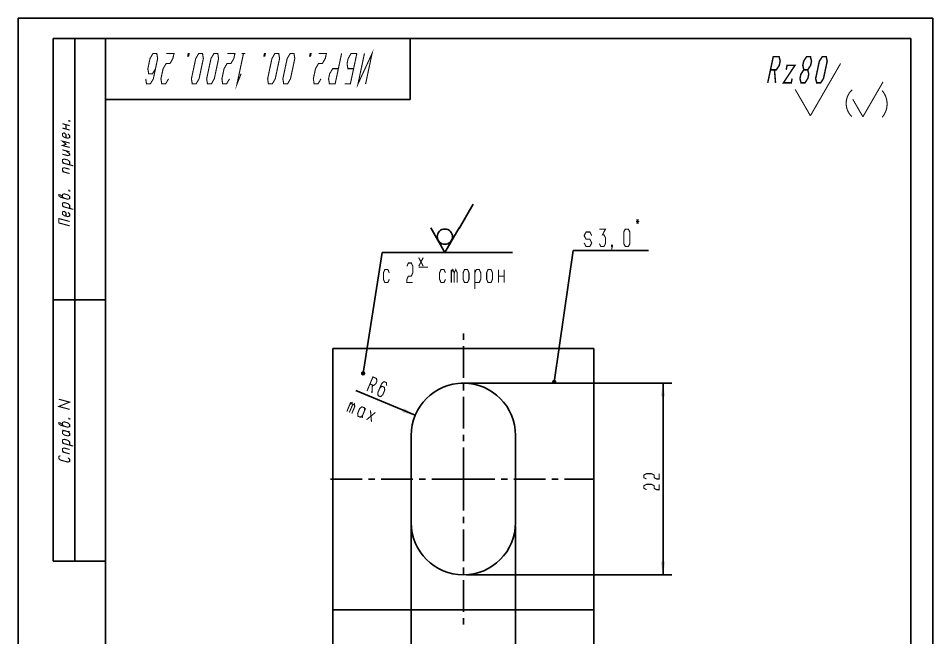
# Model space of a CAD drawing. Header units: millimetres. Extents: x 0 to 210, y 0 to 297.
# Drawn here: x 0 to 210, y 154.8 to 297 of the extents above; entities that cross this region are included whole.
import ezdxf

# ---------------------------------------------------------------- set-up
doc = ezdxf.new("R2010")
doc.units = ezdxf.units.MM
doc.header["$LTSCALE"] = 19.36
doc.linetypes.add('CENTER', pattern=[0.6, 0.375, -0.075, 0.075, -0.075])
doc.layers.get('0').update_dxf_attribs({"linetype": 'CONTINUOUS'})
for name, color, linetype in [('ALL_AXIS', 7, 'CONTINUOUS'), ('ALL_DIMENSIONS', 7, 'CONTINUOUS'), ('ALL_ROUND', 7, 'CONTINUOUS')]:
    doc.layers.add(name, color=color, linetype=linetype)
doc.styles.get("Standard").update_dxf_attribs({"font": 'txt', "width": 0.7})
doc.dimstyles.new('DIMSTYLE_1', dxfattribs={"dimtxt": 3.5, "dimasz": 3, "dimexe": 0.18, "dimexo": 0.0625, "dimgap": 0.09, "dimtad": 1, "dimlfac": 0.5, "dimdsep": 46, "dimtxsty": 'STANDARD', "dimblk": '_FILLED', "dimblk1": '_FILLED', "dimblk2": '_FILLED', "dimcen": 0.09, "dimadec": 0, "dimazin": 0, "dimtp": 0.2, "dimtm": 0.2, "dimtfac": 1, "dimtofl": 0, "dimtmove": 0, "dimatfit": 3, "dimldrblk": '_FILLED', "dimfxl": 1, "dimtolj": 1, "dimarcsym": 0})
doc.dimstyles.new('DIMSTYLE_2', dxfattribs={"dimtxt": 3.5, "dimasz": 3, "dimexe": 0.18, "dimexo": 0.0625, "dimgap": 0.09, "dimtad": 1, "dimdec": 5, "dimlfac": 0.5, "dimdsep": 46, "dimtxsty": 'STANDARD', "dimblk": '_FILLED', "dimblk1": '_FILLED', "dimblk2": '_FILLED', "dimcen": 0.09, "dimadec": 0, "dimazin": 0, "dimtp": 0.1, "dimtm": 0.1, "dimtfac": 1, "dimtdec": 5, "dimtofl": 0, "dimtmove": 0, "dimatfit": 3, "dimldrblk": '_FILLED', "dimfxl": 1, "dimtolj": 1, "dimarcsym": 0})

# ---------------------------------------------------------------- blocks, each defined once
blk = doc.blocks.new('_FILLED')
at = {"color": 0, "linetype": 'BYBLOCK'}
blk.add_solid([(0, 0), (-1, 0.167), (-1, -0.167)], dxfattribs=at)
blk = doc.blocks.new('*D0')
at = {"layer": 'ALL_DIMENSIONS', "color": 2, "linetype": 'CONTINUOUS'}
for p, q in [((72.21, 162.2), (72.21, 135.77)), ((132.21, 162.2), (132.21, 135.77)), ((72.21, 137.77), (102.21, 137.77)), ((132.21, 137.77), (102.21, 137.77))]:
    blk.add_line(p, q, dxfattribs=at)
at = {"layer": 'ALL_DIMENSIONS', "color": 2, "linetype": 'CONTINUOUS', "xscale": 3, "yscale": 3, "zscale": 3, "rotation": 180}
blk.add_blockref('_FILLED', (72.21, 137.77), dxfattribs=at)
at = {"layer": 'ALL_DIMENSIONS', "color": 2, "linetype": 'CONTINUOUS', "xscale": 3, "yscale": 3, "zscale": 3}
blk.add_blockref('_FILLED', (132.21, 137.77), dxfattribs=at)
blk = doc.blocks.new('*D1')
at = {"layer": 'ALL_DIMENSIONS', "color": 2, "linetype": 'CONTINUOUS'}
for p, q in [((90.21, 181.3), (90.21, 144.59)), ((114.21, 180.47), (114.21, 144.59)), ((90.21, 146.59), (102.21, 146.59)), ((114.21, 146.59), (102.21, 146.59))]:
    blk.add_line(p, q, dxfattribs=at)
at = {"layer": 'ALL_DIMENSIONS', "color": 2, "linetype": 'CONTINUOUS', "xscale": 3, "yscale": 3, "zscale": 3, "rotation": 180}
blk.add_blockref('_FILLED', (90.21, 146.59), dxfattribs=at)
at = {"layer": 'ALL_DIMENSIONS', "color": 2, "linetype": 'CONTINUOUS', "xscale": 3, "yscale": 3, "zscale": 3}
blk.add_blockref('_FILLED', (114.21, 146.59), dxfattribs=at)
blk = doc.blocks.new('*D2')
at = {"layer": 'ALL_DIMENSIONS', "color": 2, "linetype": 'CONTINUOUS'}
for p, q in [((101.71, 213.21), (150.06, 213.21)), ((148.06, 213.21), (148.06, 191.21)), ((148.06, 169.21), (148.06, 191.21)), ((102.96, 169.21), (150.06, 169.21))]:
    blk.add_line(p, q, dxfattribs=at)
at = {"layer": 'ALL_DIMENSIONS', "color": 2, "linetype": 'CONTINUOUS', "xscale": 3, "yscale": 3, "zscale": 3}
for p, rotation in [((148.06, 213.21), 90), ((148.06, 169.21), 270)]:
    blk.add_blockref('_FILLED', p, dxfattribs=dict(at, rotation=rotation))
blk = doc.blocks.new('*D3')
at = {"layer": 'ALL_DIMENSIONS', "color": 2, "linetype": 'CONTINUOUS'}
blk.add_line((91.14, 205.84), (77.49, 211.56), dxfattribs=at)
at = {"layer": 'ALL_DIMENSIONS', "color": 2, "linetype": 'CONTINUOUS', "xscale": 3, "yscale": 3, "zscale": 3, "rotation": 337.2946675515}
blk.add_blockref('_FILLED', (91.14, 205.84), dxfattribs=at)
blk = doc.blocks.new('C_2_X_CTOPOH_LISTA_BL0', base_point=(96.39, 235.15))
at = {"color": 2, "linetype": 'CONTINUOUS'}
for p, q in [((101.21, 248.72), (104.46, 254.34)), ((94.74, 248.86), (97.99, 243.23)), ((97.99, 243.23), (101.24, 248.86)), ((79.26, 215.96), (83.53, 243.23)), ((83.53, 243.23), (113.53, 243.23))]:
    blk.add_line(p, q, dxfattribs=at)
at = {"color": 2, "linetype": 'CONTINUOUS', "const_width": 0.25}
for points in [[(91.95, 240.06), (93, 242.06)], [(91.95, 242.06), (93, 240.06)], [(85.2, 238.56), (84.86, 239.31), (84.18, 239.31), (83.85, 238.56), (83.85, 237.06), (84.18, 236.31), (84.86, 236.31), (85.2, 237.06)], [(89.25, 240.06), (89.58, 240.81), (90.26, 240.81), (90.6, 240.06), (90.6, 238.56), (90.26, 237.81), (89.58, 237.81), (89.25, 237.06), (89.25, 236.31), (90.6, 236.31)], [(91.95, 239.83), (94.05, 239.83)], [(98.1, 238.56), (97.76, 239.31), (97.08, 239.31), (96.75, 238.56), (96.75, 237.06), (97.08, 236.31), (97.76, 236.31), (98.1, 237.06)], [(99.45, 238.56), (99.78, 239.31), (100.12, 238.56), (100.12, 236.31)], [(99.45, 236.31), (99.45, 239.31)], [(100.12, 238.56), (100.46, 239.31), (100.8, 238.56), (100.8, 236.31)], [(102.15, 237.06), (102.48, 236.31), (103.16, 236.31), (103.5, 237.06), (103.5, 238.56), (103.16, 239.31), (102.48, 239.31), (102.15, 238.56), (102.15, 237.06)], [(104.85, 234.81), (104.85, 239.31)], [(104.85, 236.31), (105.86, 236.31), (106.2, 237.06), (106.2, 238.56), (105.86, 239.31), (105.18, 239.31), (104.85, 238.56)], [(107.55, 237.06), (107.88, 236.31), (108.56, 236.31), (108.9, 237.06), (108.9, 238.56), (108.56, 239.31), (107.88, 239.31), (107.55, 238.56), (107.55, 237.06)], [(110.25, 236.31), (110.25, 239.31)], [(111.6, 239.31), (111.6, 236.31)], [(110.25, 237.81), (111.6, 237.81)]]:
    blk.add_lwpolyline(points, dxfattribs=at)
at = {"color": 2, "linetype": 'CONTINUOUS', "const_width": 0.5}
blk.add_lwpolyline([(78.93, 215.47, 1), (79.43, 215.47, 1)], format="xyb", close=True, dxfattribs=at)
at = {"color": 2, "linetype": 'CONTINUOUS'}
blk.add_circle((97.97, 246.86), 1.75, dxfattribs=at)
blk = doc.blocks.new('S_LIST_BL1', base_point=(133.95, 232.41))
at = {"color": 2, "linetype": 'CONTINUOUS'}
for p, q in [((123.16, 213.99), (127.44, 243.67)), ((127.44, 243.67), (144.74, 243.67))]:
    blk.add_line(p, q, dxfattribs=at)
at = {"color": 2, "linetype": 'CONTINUOUS', "const_width": 0.25}
for points in [[(141.85, 250.34), (142.6, 250.34)], [(142.03, 250.84), (142.41, 249.84)], [(142.41, 250.84), (142.03, 249.84)], [(129.95, 245.42), (130.38, 244.59), (131.26, 244.59), (131.7, 245.42), (131.26, 246.26), (130.38, 246.26), (129.95, 247.09), (130.38, 247.92), (131.26, 247.92), (131.7, 247.09)], [(133.45, 248.59), (134.85, 248.59), (134.15, 247.26), (134.5, 247.26), (134.85, 246.59), (134.85, 245.26), (134.5, 244.59), (133.8, 244.59), (133.45, 245.26)], [(139.4, 244.59), (139.05, 245.26), (139.05, 247.92), (139.4, 248.59), (140.1, 248.59), (140.45, 247.92), (140.45, 245.26), (140.1, 244.59), (139.4, 244.59)], [(136.42, 244.59), (136.25, 244.59), (136.25, 244.92), (136.42, 244.92), (136.42, 244.59), (136.25, 243.92)]]:
    blk.add_lwpolyline(points, dxfattribs=at)
at = {"color": 2, "linetype": 'CONTINUOUS', "const_width": 0.5}
blk.add_lwpolyline([(122.84, 213.49, 1), (123.34, 213.49, 1)], format="xyb", close=True, dxfattribs=at)
blk = doc.blocks.new('STANDARD_BL2', base_point=(185.35, 280.72))
at = {"color": 2, "linetype": 'CONTINUOUS'}
for points, const_width in [([(172.11, 282.18), (173.38, 288.18), (174.73, 288.18), (174.97, 287.18), (174.76, 286.18), (174.1, 285.18), (172.75, 285.18)], 0.333), ([(181.3, 285.18), (181.96, 286.18), (182.17, 287.18), (181.93, 288.18), (181.03, 288.18), (180.37, 287.18), (180.16, 286.18), (180.4, 285.18)], 0.333), ([(183.36, 282.18), (183.12, 283.18), (183.97, 287.18), (184.63, 288.18), (185.53, 288.18), (185.77, 287.18), (184.92, 283.18), (184.26, 282.18), (183.36, 282.18)], 0.333), ([(176.35, 285.18), (176.56, 286.18), (178.36, 286.18), (175.71, 282.18), (177.51, 282.18), (177.72, 283.18)], 0.333), ([(181.91, 274.63), (188.85, 286.64)], 0.25), ([(173.65, 285.18), (173.91, 282.18)], 0.333), ([(179.76, 282.18), (180.66, 282.18), (181.32, 283.18), (181.53, 284.18), (181.3, 285.18), (180.4, 285.18), (179.73, 284.18), (179.52, 283.18), (179.76, 282.18)], 0.333), ([(193.97, 274.39), (198.59, 282.4)], 0.25), ([(181.91, 274.63), (178.42, 280.67)], 0.25), ([(193.97, 274.39), (191.64, 278.42)], 0.25)]:
    blk.add_lwpolyline(points, dxfattribs=dict(at, const_width=const_width))
at = {"color": 2, "linetype": 'CONTINUOUS', "const_width": 0.25}
for points in [[(191.5, 280.6, 0.433164), (191.43, 274.42)], [(198.4, 274.28, 0.372459), (198.35, 280.44)]]:
    blk.add_lwpolyline(points, format="xyb", dxfattribs=at)

msp = doc.modelspace()

# ---------------------------------------------------------------- linework, layer by layer
at = {"color": 7, "linetype": 'CONTINUOUS'}
for p, q in [((0, 297), (0, 0)), ((0, 297), (210, 297)), ((210, 297), (210, 0)), ((8, 172.349899), (8, 292.349899)), ((8, 292.349899), (20, 292.349899)), ((13, 172.349899), (13, 292.349899)), ((90, 292.349899), (20, 292.349899)), ((20, 278.349899), (20, 292.349899)), ((20, 172.349899), (20, 292.349899)), ((20, 5), (20, 292.349899)), ((205, 292.349899), (20, 292.349899)), ((90, 278.349899), (90, 292.349899)), ((205, 5), (205, 292.349899)), ((90, 278.349899), (20, 278.349899)), ((8, 232.349899), (20, 232.349899)), ((72.20739, 221.212598), (72.20739, 161.212598)), ((132.20739, 221.212598), (72.20739, 221.212598)), ((132.20739, 161.212598), (132.20739, 221.212598)), ((8, 172.349899), (20, 172.349899)), ((72.20739, 161.212598), (132.20739, 161.212598))]:
    msp.add_line(p, q, dxfattribs=at)
at = {"color": 2, "linetype": 'CONTINUOUS', "const_width": 0.25}
for points in [[(79.762101, 281.928088), (81.250001, 288.928084), (78.012102, 281.928088), (79.500002, 288.928084)], [(29.260091, 283.094754), (29.449604, 281.928088), (30.324609, 281.928088), (31.01009, 283.094754), (32.002013, 287.761418), (31.812499, 288.928084), (30.937505, 288.928084), (30.252014, 287.761418), (29.756047, 285.428086), (29.945571, 284.26142), (30.820565, 284.26142), (31.506057, 285.428086)], [(34.510088, 283.094754), (33.824607, 281.928088), (32.949603, 281.928088), (32.760089, 283.094754), (33.256056, 285.428086), (33.941536, 286.594752), (34.81653, 286.594752), (35.502021, 287.761418), (35.750005, 288.928084), (33.999995, 288.928084)], [(39.031249, 288.928084), (39.250003, 288.928084), (39.126006, 288.344762), (38.907263, 288.344762), (39.031249, 288.928084)], [(42.312504, 288.928084), (42.502018, 287.761418), (41.510084, 283.094754), (40.824604, 281.928088), (39.949609, 281.928088), (39.760085, 283.094754), (40.752019, 287.761418), (41.437499, 288.928084), (42.312504, 288.928084)], [(45.812502, 288.928084), (46.002016, 287.761418), (45.010082, 283.094754), (44.324602, 281.928088), (43.449607, 281.928088), (43.260083, 283.094754), (44.252017, 287.761418), (44.937497, 288.928084), (45.812502, 288.928084)], [(48.510091, 283.094754), (47.8246, 281.928088), (46.949605, 281.928088), (46.760092, 283.094754), (47.256048, 285.428086), (47.941539, 286.594752), (48.816533, 286.594752), (49.502014, 287.761418), (49.749997, 288.928084), (47.999998, 288.928084)], [(51.164324, 284.26142), (50.23085, 281.928088), (51.71875, 288.928084)], [(52.156247, 288.928084), (51.281253, 288.928084)], [(56.53125, 288.928084), (56.750004, 288.928084), (56.626007, 288.344762), (56.407264, 288.344762), (56.53125, 288.928084)], [(59.812505, 288.928084), (60.002019, 287.761418), (59.010085, 283.094754), (58.324604, 281.928088), (57.4496, 281.928088), (57.260086, 283.094754), (58.25202, 287.761418), (58.9375, 288.928084), (59.812505, 288.928084)], [(63.312503, 288.928084), (63.502017, 287.761418), (62.510083, 283.094754), (61.824603, 281.928088), (60.949608, 281.928088), (60.760084, 283.094754), (61.752018, 287.761418), (62.437498, 288.928084), (63.312503, 288.928084)], [(67.031255, 288.928084), (67.249998, 288.928084), (67.126012, 288.344762), (66.907258, 288.344762), (67.031255, 288.928084)], [(69.51009, 283.094754), (68.824609, 281.928088), (67.949604, 281.928088), (67.760091, 283.094754), (68.256047, 285.428086), (68.941538, 286.594752), (69.816532, 286.594752), (70.502013, 287.761418), (70.749996, 288.928084), (68.999997, 288.928084)], [(74.250005, 288.928084), (72.762104, 281.928088), (71.449603, 281.928088), (71.260089, 283.094754), (71.508072, 284.26142), (72.193553, 285.428086), (73.506055, 285.428086)], [(77.750003, 288.928084), (76.262103, 281.928088), (74.949601, 281.928088)], [(77.750003, 288.928084), (76.437501, 288.928084), (75.752021, 287.761418), (75.504037, 286.594752), (75.693551, 285.428086), (77.006053, 285.428086)], [(11.794094, 273.47491), (11.794094, 273.349893), (11.58576, 273.40573), (11.58576, 273.530727), (11.794094, 273.47491)], [(10.127428, 272.796477), (11.794094, 272.349902)], [(11.794094, 271.349891), (10.127428, 271.796486)], [(10.960764, 271.573199), (10.960764, 272.573189)], [(11.794094, 267.349908), (10.127428, 267.796482), (10.960764, 268.07318), (10.127428, 268.796473), (11.794094, 268.349898)], [(10.960764, 269.573197), (10.960764, 270.323195), (10.544096, 270.684842), (10.127428, 270.546482), (10.127428, 270.046477), (10.544096, 269.68483), (11.377426, 269.461543), (11.794094, 269.599902), (11.794094, 270.099908), (11.377426, 270.461555)], [(10.127428, 266.796471), (11.794094, 266.349896)], [(10.127428, 265.79648), (11.377426, 265.461539), (11.794094, 265.599898), (11.794094, 265.849891), (10.960764, 266.573184)], [(11.794094, 263.349904), (11.794094, 264.099902), (11.377426, 264.461549), (10.544096, 264.684836), (10.127428, 264.546477), (10.127428, 264.046471), (10.544096, 263.684846)], [(12.62743, 263.126617), (10.127428, 263.796479)], [(10.544096, 261.684844), (10.127428, 262.04649), (10.127428, 262.546475), (10.544096, 262.684834), (11.794094, 262.349893)], [(11.794094, 261.349902), (10.127428, 261.796477)], [(10.544096, 255.684838), (9.71076, 256.408131), (9.294097, 256.519764), (9.294097, 256.269771), (9.71076, 255.908125), (11.377426, 255.461551), (11.794094, 255.59991), (11.794094, 256.099895), (11.377426, 256.461541), (10.544096, 256.684828), (10.127428, 256.54649), (10.127428, 256.046484)], [(11.794094, 257.474895), (11.794094, 257.349898), (11.58576, 257.405715), (11.58576, 257.530732), (11.794094, 257.474895)], [(11.794094, 253.349895), (11.794094, 254.099893), (11.377426, 254.461539), (10.544096, 254.684826), (10.127428, 254.546488), (10.127428, 254.046482), (10.544096, 253.684836)], [(12.62743, 253.126607), (10.127428, 253.79649)], [(10.960764, 251.57318), (10.960764, 252.323199), (10.544096, 252.684846), (10.127428, 252.546486), (10.127428, 252.04648), (10.544096, 251.684834), (11.377426, 251.461547), (11.794094, 251.599906), (11.794094, 252.099891), (11.377426, 252.461537)], [(11.794094, 249.349891), (9.294097, 250.019773), (9.294097, 251.019764), (11.794094, 250.349902)], [(11.794094, 207.204057), (9.294097, 207.873939), (11.794094, 208.870729), (9.294097, 209.540611)], [(10.544096, 203.33066), (9.71076, 204.053953), (9.294097, 204.165607), (9.294097, 203.915615), (9.71076, 203.553969), (11.377426, 203.107373), (11.794094, 203.245732), (11.794094, 203.745738), (11.377426, 204.107385), (10.544096, 204.330672), (10.127428, 204.192313), (10.127428, 203.692307)], [(11.794094, 205.120738), (11.794094, 204.995742), (11.58576, 205.051559), (11.58576, 205.176555), (11.794094, 205.120738)], [(10.127428, 202.442324), (11.377426, 202.107383), (11.794094, 202.120725)], [(10.544096, 202.33067), (10.127428, 202.192311), (10.127428, 201.692305), (10.544096, 201.33068), (11.377426, 201.107371), (11.794094, 201.24573), (11.794094, 201.745736), (11.377426, 202.107383)], [(11.794094, 198.995736), (11.794094, 199.745734), (11.377426, 200.107381), (10.544096, 200.330668), (10.127428, 200.192309), (10.127428, 199.692324), (10.544096, 199.330678)], [(12.62743, 198.772449), (10.127428, 199.442311)], [(10.544096, 197.330676), (10.127428, 197.692322), (10.127428, 198.192307), (10.544096, 198.330666), (11.794094, 197.995725)], [(11.794094, 196.995734), (10.127428, 197.442309)], [(9.71076, 196.553951), (9.294097, 196.415613), (9.294097, 195.915607), (9.71076, 195.553961), (11.377426, 195.107387), (11.794094, 195.245725), (11.794094, 195.74573), (11.377426, 196.107377)]]:
    msp.add_lwpolyline(points, dxfattribs=at)
at = {"layer": 'ALL_AXIS', "color": 7, "linetype": 'CENTER'}
for q in [(102.20739, 225.334809), (70.974127, 191.212598), (102.20739, 157.627116), (132.035666, 191.212598)]:
    msp.add_line((102.20739, 191.212598), q, dxfattribs=at)
at = {"layer": 'ALL_DIMENSIONS', "color": 2, "linetype": 'CONTINUOUS', "const_width": 0.25}
for points in [[(80.083915, 211.41798), (81.434885, 214.646738), (82.282443, 214.292096), (82.339796, 213.63577), (82.114629, 213.097629), (81.606953, 212.677717), (80.759405, 213.032359)], [(81.324434, 212.795924), (81.213982, 210.945131)], [(84.59992, 212.690092), (84.542567, 213.346418), (83.977539, 213.582832), (83.469853, 213.16292), (82.569206, 211.010422), (82.626569, 210.354074), (83.191598, 210.11766), (83.699273, 210.537572), (84.149597, 211.613832), (84.092244, 212.270158), (83.527216, 212.506594), (83.019529, 212.086682)], [(75.459586, 206.713332), (76.360232, 208.86583)], [(76.135076, 208.327711), (76.642752, 208.747623), (76.700104, 208.091297), (76.024614, 206.476918)], [(76.700104, 208.091297), (77.20778, 208.511209), (77.265133, 207.854861), (76.589653, 206.240482)], [(79.525268, 206.909184), (79.467915, 207.565531), (78.902876, 207.801945), (78.3952, 207.382033), (77.944877, 206.305773), (78.002229, 205.649447), (78.567269, 205.413012), (79.074944, 205.832924)], [(79.750435, 207.447303), (79.074944, 205.832924), (78.991037, 205.235701)], [(79.979845, 204.821977), (82.010559, 206.501625)], [(80.880491, 206.974475), (81.109912, 204.349127)], [(144.268668, 191.212592), (143.685324, 191.518852), (143.685324, 192.13135), (144.268668, 192.437588), (145.435334, 192.437588), (146.018656, 192.13135), (146.018656, 191.518852), (146.602, 191.212592), (147.185322, 191.212592), (147.185322, 192.437588)], [(144.268668, 188.7626), (143.685324, 189.068838), (143.685324, 189.681357), (144.268668, 189.987596), (145.435334, 189.987596), (146.018656, 189.681357), (146.018656, 189.068838), (146.602, 188.7626), (147.185322, 188.7626), (147.185322, 189.987596)]]:
    msp.add_lwpolyline(points, dxfattribs=at)
at = {"layer": 'ALL_ROUND', "color": 7, "linetype": 'CONTINUOUS'}
for p, q in [((90.20739, 201.212598), (90.20739, 181.212598)), ((114.20739, 181.212598), (114.20739, 201.212598))]:
    msp.add_line(p, q, dxfattribs=at)
for centre, start, end in [((102.20739, 201.212598), 0, 180), ((102.20739, 181.212598), 180, 360)]:
    msp.add_arc(centre, 12, start, end, dxfattribs=at)

# ---------------------------------------------------------------- block references
at = {"color": 2, "linetype": 'CONTINUOUS'}
for name, p in [('STANDARD_BL2', (185.350569, 280.71548)), ('C_2_X_CTOPOH_LISTA_BL0', (96.394972, 235.154129)), ('S_LIST_BL1', (133.951506, 232.41281))]:
    msp.add_blockref(name, p, dxfattribs=at)

# ---------------------------------------------------------------- dimensions: what is measured, and where the dimension line sits
at = {"layer": 'ALL_DIMENSIONS', "color": 2, "linetype": 'CONTINUOUS'}
dim = msp.add_linear_dim(base=(148.060328, 169.212598), p1=(101.712589, 213.212598), p2=(102.958743, 169.212598), angle=270, dimstyle='DIMSTYLE_1', dxfattribs=at)
dim.commit()
dim.dimension.update_dxf_attribs({"geometry": '*D2', "text_midpoint": (147.185328, 188.762598), "dimtype": 160})
dim = msp.add_radius_dim(center=(102.20739, 201.212598), mpoint=(91.137364, 205.844501), text='<>\\Pmax', dimstyle='DIMSTYLE_2', dxfattribs=at)
dim.commit()
dim.dimension.update_dxf_attribs({"geometry": '*D3', "text_midpoint": (80.083917, 211.417974), "dimtype": 164})
for base, p1, p2, picture, middle in [((114.20739, 146.586567), (90.20739, 181.304039), (114.20739, 180.47327), '*D1', (99.75739, 147.461567)), ((132.20739, 137.768732), (72.20739, 162.196347), (132.20739, 162.196347), '*D0', (99.75739, 138.643732))]:
    dim = msp.add_linear_dim(base=base, p1=p1, p2=p2, dimstyle='DIMSTYLE_1', dxfattribs=at)
    dim.commit()
    dim.dimension.update_dxf_attribs({"geometry": picture, "text_midpoint": middle, "dimtype": 160})

doc.saveas('drawing.dxf')
